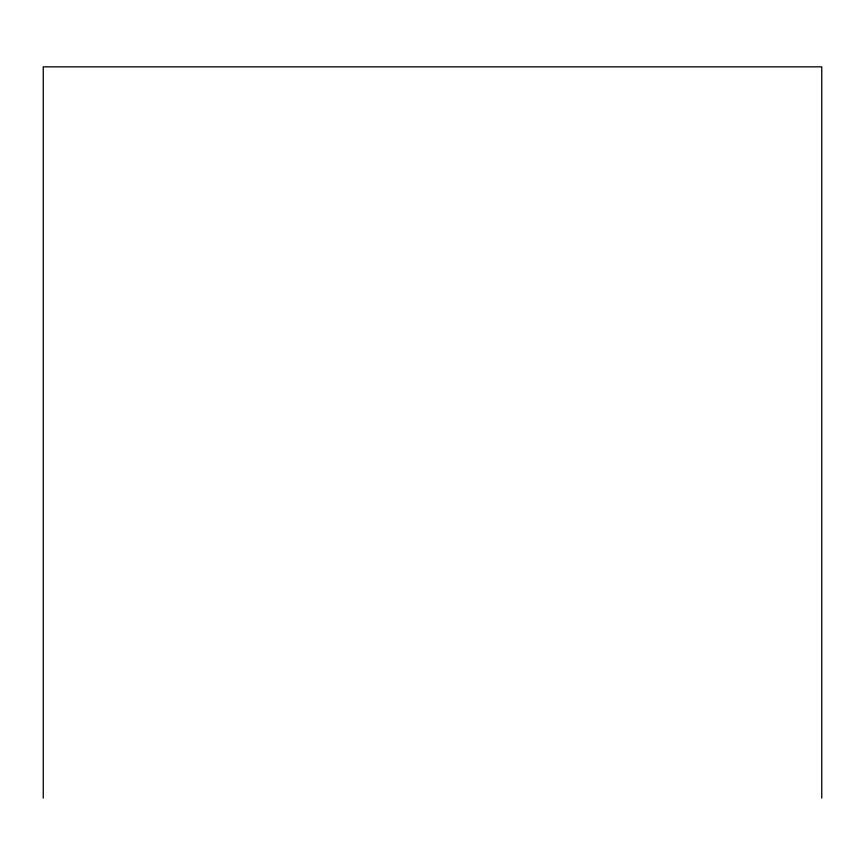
<?xml version="1.0" encoding="UTF-8"?>
<svg xmlns="http://www.w3.org/2000/svg" width="865" height="865" viewBox="0 0 865 865"><rect width="100%" height="100%" fill="white"/><g stroke="black" fill="none" stroke-linecap="round" stroke-linejoin="round"><path stroke-width="1.3" d="M821.75 798.157L821.75 66.843L43.25 66.843L43.25 798.157"/></g></svg>
